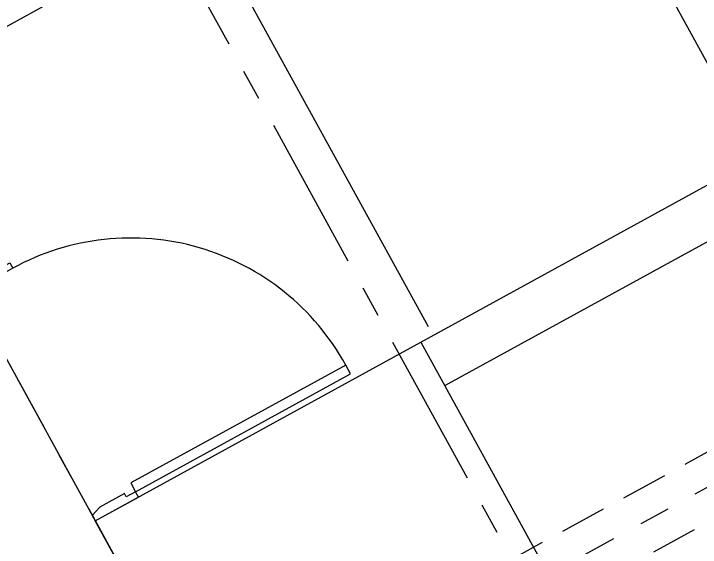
# Model space of a CAD drawing. Header units: millimetres. Extents: x 75184266 to 76346726, y -35077925 to -33679385.
# Drawn here: x 75326187 to 75328959, y -34899351 to -34897195 of the extents above; entities that cross this region are included whole.
import ezdxf

# ---------------------------------------------------------------- set-up
doc = ezdxf.new("R2010")
doc.units = ezdxf.units.MM
doc.header["$LTSCALE"] = 50
doc.header["$MEASUREMENT"] = 0
for name, pattern in [('CENTER', [2, 1.25, -0.25, 0.25, -0.25]), ('HIDDEN2', [0.1875, 0.125, -0.0625]), ('XR-지하3층$0$H', [1.3, 0.8, -0.5])]:
    doc.linetypes.add(name, pattern=pattern)
for name, color, linetype in [('CEN', 1, 'CENTER'), ('XR-지하3층$0$a-door', 6, 'CONTINUOUS'), ('XR-지하3층$0$CON', 2, 'CONTINUOUS')]:
    doc.layers.add(name, color=color, linetype=linetype)
doc.layers.add('건축', color=8, linetype='CONTINUOUS', plot=False)

# ---------------------------------------------------------------- blocks, each defined once
blk = doc.blocks.new('XR-지하3층$0$DOOR-1100')
at = {"layer": 'XR-지하3층$0$a-door', "color": 6}
for points in [[(-595.6, 391.2), (-570.6, 391.2), (-570.6, 434.2), (-555.6, 434.2), (-555.6, 548.2), (-570.6, 591.2), (-595.6, 591.2)], [(484.4, 391.2), (459.4, 391.2), (459.4, 434.2), (444.4, 434.2), (444.4, 548.2), (459.4, 591.2), (484.4, 591.2)]]:
    blk.add_lwpolyline(points, close=True, dxfattribs=at)
at = {"layer": 'XR-지하3층$0$a-door'}
blk.add_lwpolyline([(-570.6, 391.2), (-570.6, -598.8), (-530.6, -598.8), (-530.6, 391.2)], close=True, dxfattribs=at)
at = {"layer": 'XR-지하3층$0$a-door', "color": 7}
blk.add_arc((-530.6, 391.2), 990, 270, 0, dxfattribs=at)
blk = doc.blocks.new('XR-지하3층$0$기둥 0620')
at = {"layer": 'XR-지하3층$0$CON', "ltscale": 0.5}
blk.add_lwpolyline([(-600, 0), (600, 0), (600, 1500), (-600, 1500)], close=True, dxfattribs=at)

msp = doc.modelspace()

# ---------------------------------------------------------------- linework, layer by layer
at = {"layer": 'CEN', "ltscale": 10}
msp.add_line((75329061.5, -34895652.3, 0), (75323114.3, -34898917.1, 0), dxfattribs=at)
at = {"layer": 'CEN', "ltscale": 10, "elevation": 0}
for points in [[(75324348.3, -34892386.4), (75328258.7, -34899509.6)], [(75323121, -34893060.1), (75327031.5, -34900183.3)], [(75330362.5, -34898354.7), (75324555.6, -34901542.5)]]:
    msp.add_lwpolyline(points, dxfattribs=at)
at = {"layer": '건축'}
for p, q in [((75326728.6, -34893280.2, 0), (75329175.4, -34897737.7, 0)), ((75325413.7, -34894002, 0), (75327860.5, -34898459.6, 0))]:
    msp.add_line(p, q, dxfattribs=at)
at = {"layer": '건축', "ltscale": 0.5}
for p, q in [((75327831, -34898522.7, 0), (75331126.9, -34896713.4, 0)), ((75327927.2, -34898698.1, 0), (75331223.1, -34896888.7, 0))]:
    msp.add_line(p, q, dxfattribs=at)
at = {"layer": '건축', "linetype": 'HIDDEN2', "ltscale": 30}
for p, q in [((75330293.6, -34898249.9, 0), (75328093.3, -34899457.8, 0)), ((75330413.9, -34898469.1, 0), (75328213.7, -34899677, 0))]:
    msp.add_line(p, q, dxfattribs=at)
at = {"layer": '건축', "linetype": 'XR-지하3층$0$H', "ltscale": 50, "elevation": 0}
msp.add_lwpolyline([(75319374.9, -34890623.5), (75319772.1, -34890243.1), (75323995, -34894652), (75326836.6, -34899828.3), (75326354.4, -34900093), (75329256.2, -34905378.9), (75329256.2, -34905378.9), (75330468.9, -34907587.9)], dxfattribs=at)

# ---------------------------------------------------------------- block references
at = {"layer": '건축', "rotation": 118.7651295303642}
msp.add_blockref('XR-지하3층$0$DOOR-1100', (75326747.3, -34898438.2, 0), dxfattribs=at)
at = {"layer": '건축', "extrusion": (0, 0, -1), "zscale": -0.9999999999999999, "rotation": 61.23406996997645}
msp.add_blockref('XR-지하3층$0$기둥 0620', (-75326804.8, -34899770.6, 0), dxfattribs=at)

doc.saveas('drawing.dxf')
